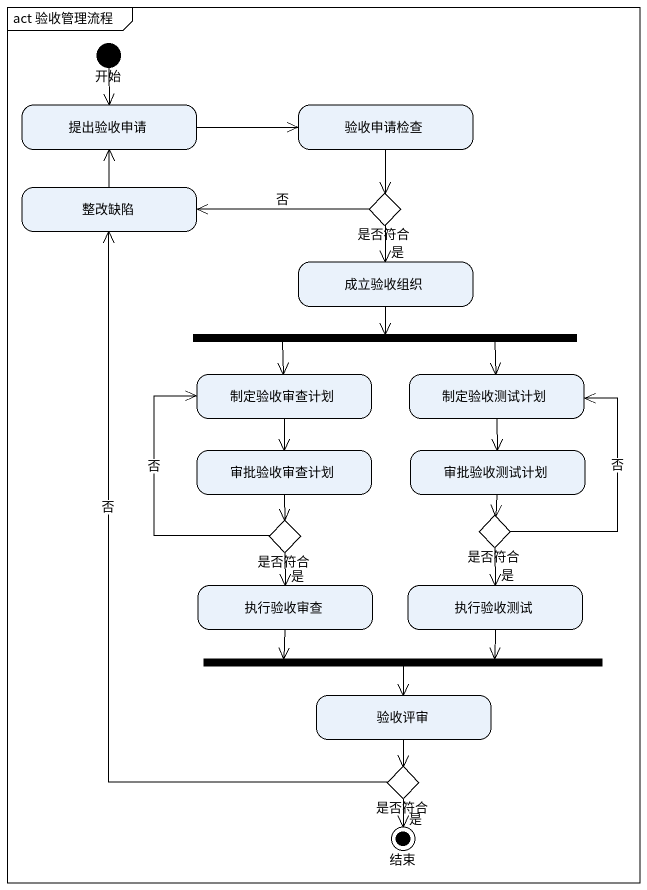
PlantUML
@startuml
mainframe act 验收管理流程
hide empty description
state 开始 <<start>>
state 提出验收申请
state 验收申请检查
state 整改缺陷
state 是否符合 <<choice>>
state 成立验收组织
state fork1 <<fork>>
state 制定验收审查计划
state 制定验收测试计划
state 审批验收审查计划
state 审批验收测试计划
state "是否符合" as 是否符合_2 <<choice>>
state "是否符合" as 是否符合_3 <<choice>>
state 执行验收审查
state 执行验收测试
state fork2 <<join>>
state 验收评审
state "是否符合" as 是否符合_4 <<choice>>
state 结束 <<end>>
开始 --> 提出验收申请
提出验收申请 -right-> 验收申请检查
验收申请检查 --> 是否符合
整改缺陷 -up-> 提出验收申请
是否符合 -left-> 整改缺陷 : 否
是否符合 --> 成立验收组织 : 是
成立验收组织 --> fork1
fork1 -left-> 制定验收审查计划
fork1 -right-> 制定验收测试计划
制定验收审查计划 --> 审批验收审查计划
制定验收测试计划 --> 审批验收测试计划
审批验收审查计划 --> 是否符合_2
审批验收测试计划 --> 是否符合_3
是否符合_2 -up-> 制定验收审查计划 : 否
是否符合_2 --> 执行验收审查 : 是
是否符合_3 -up-> 制定验收测试计划 : 否
是否符合_3 --> 执行验收测试 : 是
执行验收审查 -right-> fork2
执行验收测试 -left-> fork2
fork2 --> 验收评审
验收评审 --> 是否符合_4
是否符合_4 -up-> 整改缺陷 : 否
是否符合_4 --> 结束 : 是
@enduml
